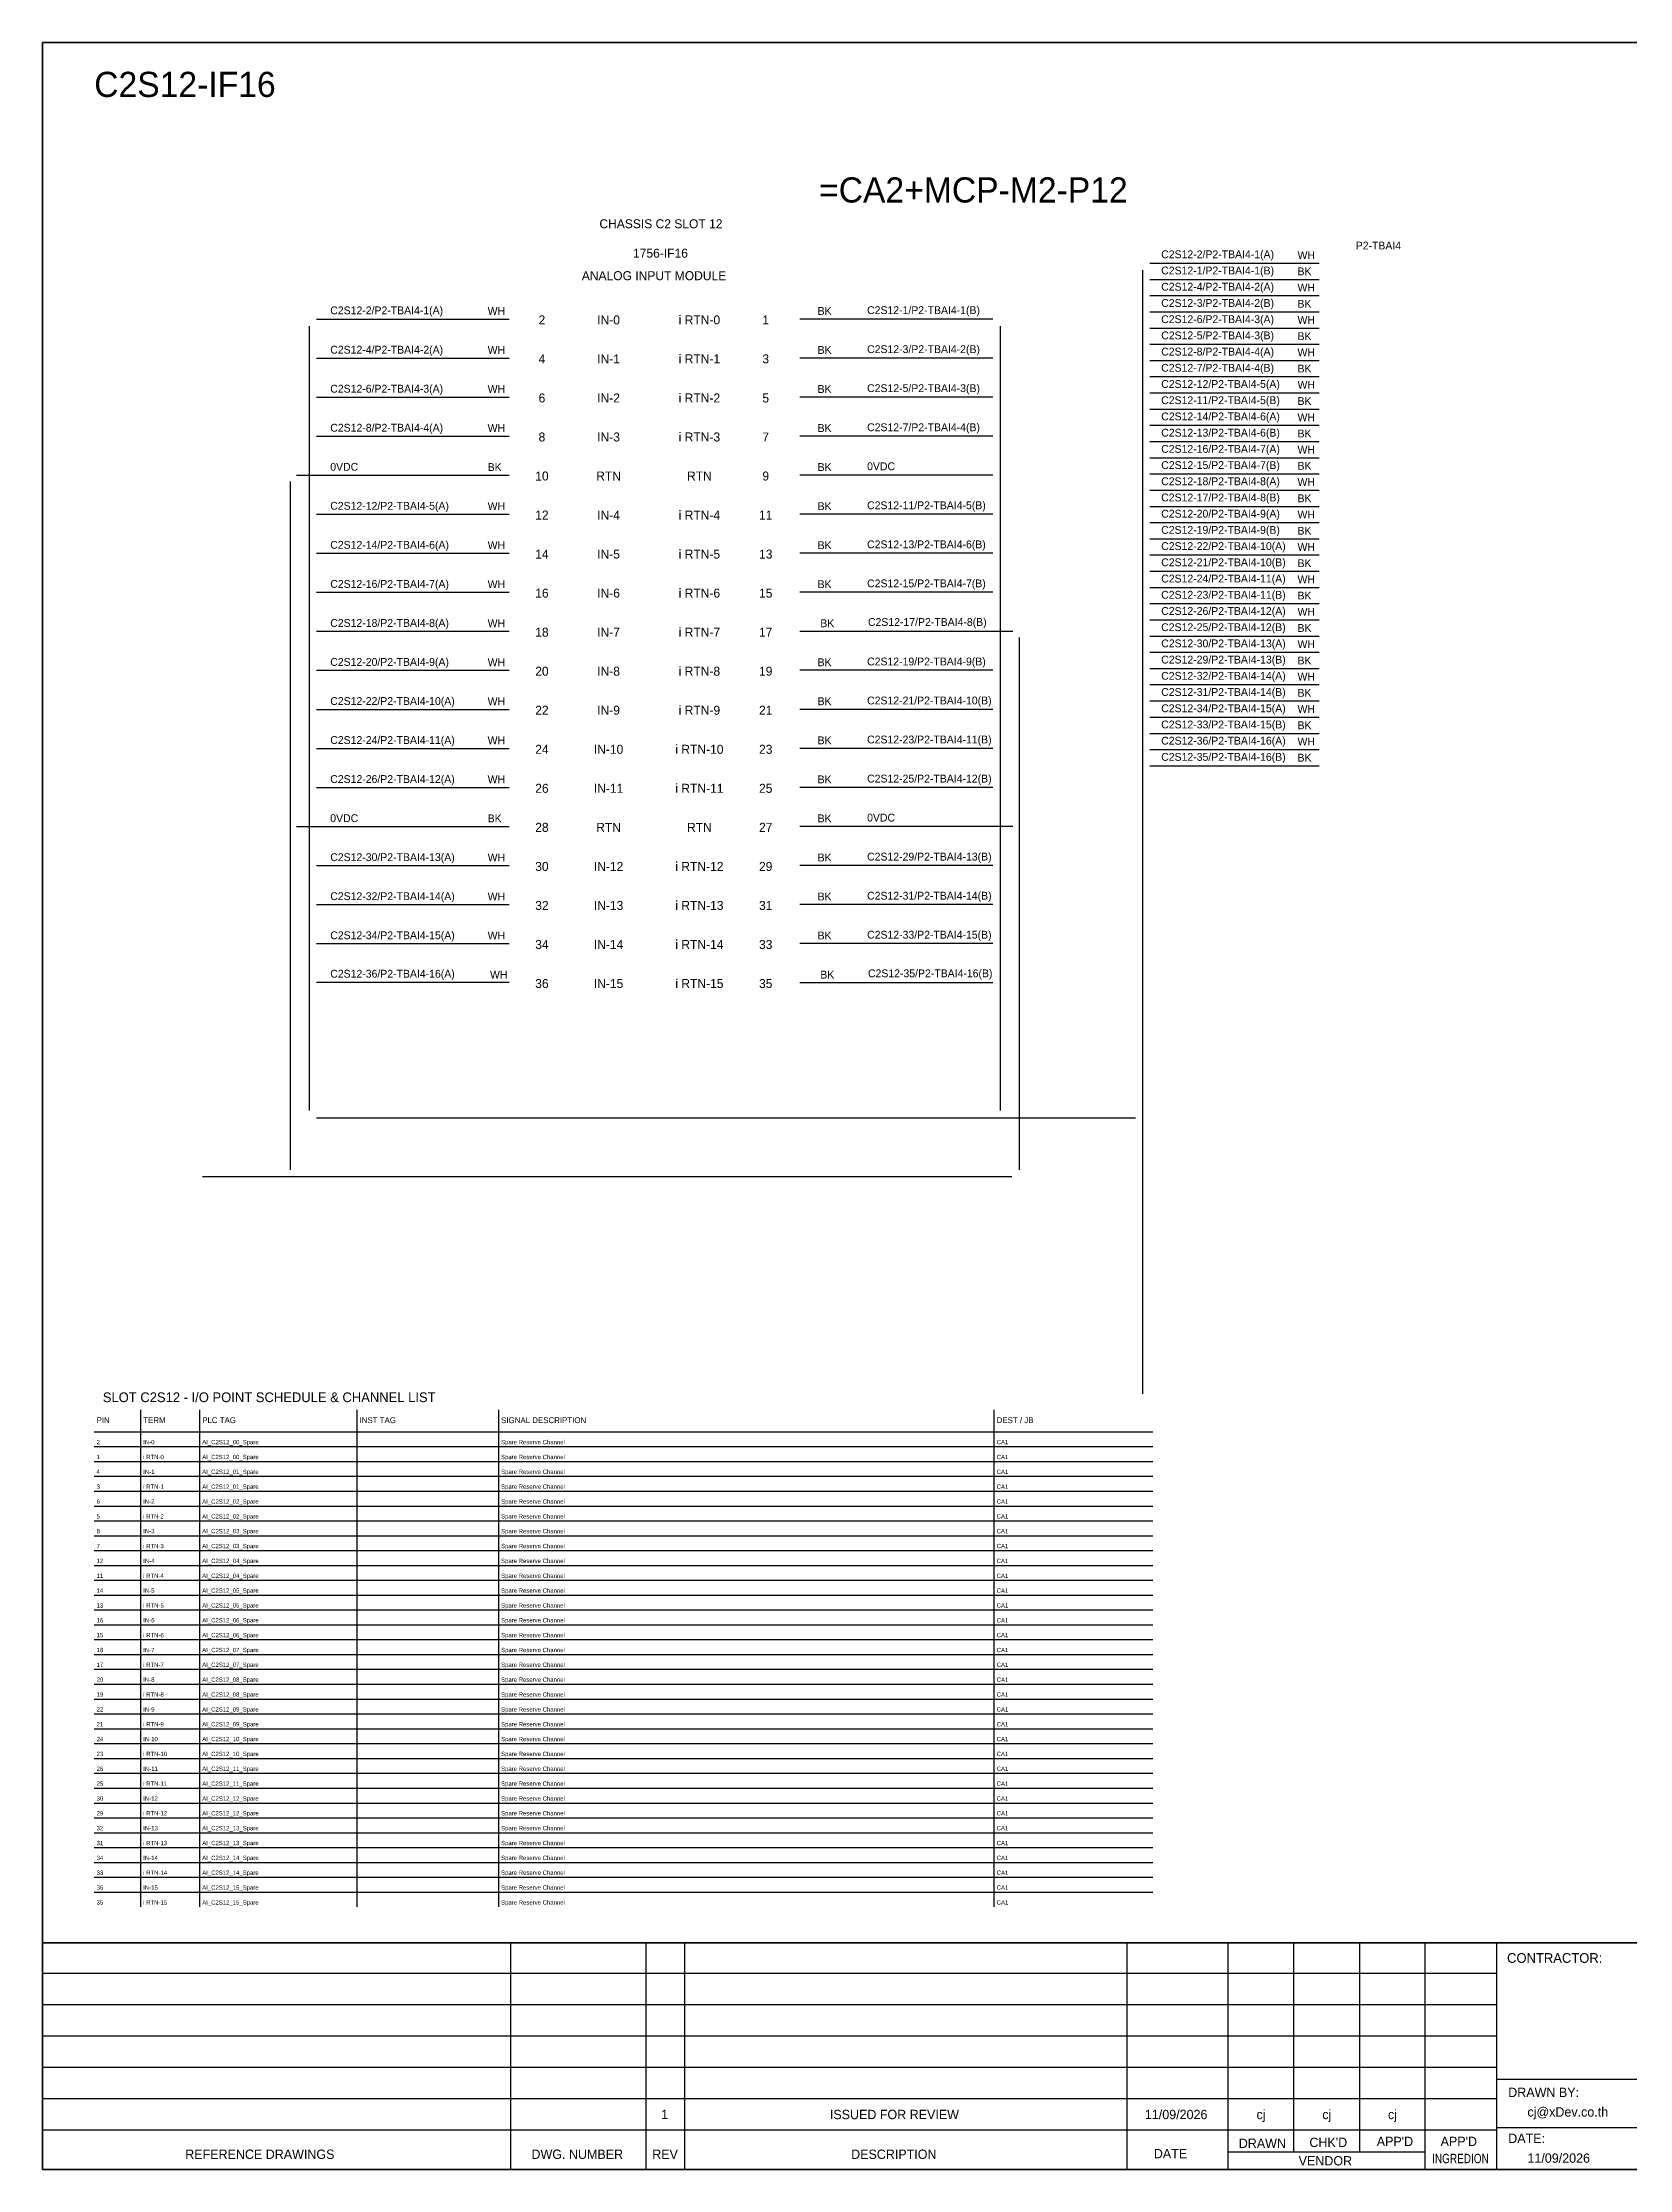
# Model space of a CAD drawing. Header units: metres. Extents: x 0 to 54213, y 0 to 2704.
# Drawn here: x 16773 to 18791, y 0 to 2704 of the extents above; entities that cross this region are included whole.
import ezdxf
from ezdxf.enums import TextEntityAlignment as Align

# ---------------------------------------------------------------- set-up
doc = ezdxf.new("R2010")
doc.units = ezdxf.units.M

msp = doc.modelspace()

# ---------------------------------------------------------------- linework, layer by layer
at = {"ltscale": 25.4}
for p, q in [((18180.9, 2403.1), (18396.3, 2403.1)), ((17981.4, 2352.7), (17736.1, 2352.7)), ((18180.9, 2361.9), (18396.3, 2361.9)), ((17981.4, 2303.1), (17736.1, 2303.1)), ((18180.9, 2320.6), (18396.3, 2320.6)), ((18180.9, 2279.4), (18396.3, 2279.4)), ((17981.4, 2253.5), (17736.1, 2253.5)), ((18180.9, 2238.2), (18396.3, 2238.2)), ((17981.4, 2203.8), (17736.1, 2203.8)), ((18180.9, 2197), (18396.3, 2197)), ((17096.1, 2154.2), (17366.6, 2154.2)), ((17981.4, 2154.2), (17736.1, 2154.2)), ((18180.9, 2155.7), (18396.3, 2155.7)), ((18180.9, 2114.5), (18396.3, 2114.5)), ((17981.4, 2104.6), (17736.1, 2104.6)), ((18180.9, 2073.3), (18396.3, 2073.3)), ((17981.4, 2055), (17736.1, 2055)), ((18180.9, 2032.1), (18396.3, 2032.1)), ((17981.4, 2005.3), (17736.1, 2005.3)), ((18180.9, 1990.8), (18396.3, 1990.8)), ((17736.1, 1955.7), (18006.6, 1955.7)), ((18180.9, 1949.6), (18396.3, 1949.6)), ((17981.4, 1906.1), (17736.1, 1906.1)), ((18180.9, 1908.4), (18396.3, 1908.4)), ((18180.9, 1867.2), (18396.3, 1867.2)), ((17981.4, 1856.4), (17736.1, 1856.4)), ((18180.9, 1825.9), (18396.3, 1825.9)), ((17981.4, 1806.8), (17736.1, 1806.8)), ((18180.9, 1784.7), (18396.3, 1784.7)), ((17981.4, 1757.2), (17736.1, 1757.2)), ((17096.1, 1707.5), (17366.6, 1707.5)), ((18006.6, 1707.5), (17736.1, 1707.5)), ((17981.4, 1657.9), (17736.1, 1657.9)), ((17981.4, 1608.3), (17736.1, 1608.3)), ((17981.4, 1558.6), (17736.1, 1558.6)), ((17736.1, 1509), (17981.4, 1509))]:
    msp.add_line(p, q, dxfattribs=at)
at = {"color": 7}
for p, q in [((16898.2, 333.8), (16898.2, 965.9)), ((16973.2, 333.8), (16973.2, 965.9)), ((17173.2, 333.8), (17173.2, 965.9)), ((17353.2, 333.8), (17353.2, 965.9)), ((17983.2, 333.8), (17983.2, 965.9)), ((16838.9, 937.9), (18184.7, 937.9))]:
    msp.add_line(p, q, dxfattribs=at)
at = {"color": 8}
for p, q in [((16838.9, 919), (18184.7, 919)), ((16838.9, 900.1), (18184.7, 900.1)), ((16838.9, 881.3), (18184.7, 881.3)), ((16838.9, 862.4), (18184.7, 862.4)), ((16838.9, 843.5), (18184.7, 843.5)), ((16838.9, 824.6), (18184.7, 824.6)), ((16838.9, 805.8), (18184.7, 805.8)), ((16838.9, 786.9), (18184.7, 786.9)), ((16838.9, 768), (18184.7, 768)), ((16838.9, 749.1), (18184.7, 749.1)), ((16838.9, 730.2), (18184.7, 730.2)), ((16838.9, 711.4), (18184.7, 711.4)), ((16838.9, 692.5), (18184.7, 692.5)), ((16838.9, 673.6), (18184.7, 673.6)), ((16838.9, 654.7), (18184.7, 654.7)), ((16838.9, 635.9), (18184.7, 635.9)), ((16838.9, 617), (18184.7, 617)), ((16838.9, 598.1), (18184.7, 598.1)), ((16838.9, 579.2), (18184.7, 579.2)), ((16838.9, 560.3), (18184.7, 560.3)), ((16838.9, 541.5), (18184.7, 541.5)), ((16838.9, 522.6), (18184.7, 522.6)), ((16838.9, 503.7), (18184.7, 503.7)), ((16838.9, 484.8), (18184.7, 484.8)), ((16838.9, 465.9), (18184.7, 465.9)), ((16838.9, 447.1), (18184.7, 447.1)), ((16838.9, 428.2), (18184.7, 428.2)), ((16838.9, 409.3), (18184.7, 409.3)), ((16838.9, 390.4), (18184.7, 390.4)), ((16838.9, 371.6), (18184.7, 371.6)), ((16838.9, 352.7), (18184.7, 352.7))]:
    msp.add_line(p, q, dxfattribs=at)
at = {"layer": 'GT_1', "color": 4}
for p, q in [((17368.6, 0), (17368.6, 288.2)), ((17540.5, 0), (17540.5, 288.2)), ((17589.6, 0), (17589.6, 288.2)), ((18152.3, 0), (18152.3, 288.2)), ((18280.6, 0), (18280.6, 288.2)), ((18364.2, 21.8), (18364.2, 288.2)), ((18447.7, 21.8), (18447.7, 288.2)), ((18531, 0), (18531, 288.2)), ((18622, 0), (18622, 288.2)), ((18622, 249.3), (16773.2, 249.3)), ((18622, 209.5), (16773.2, 209.5)), ((18622, 169.6), (16773.2, 169.6)), ((18622, 129.7), (16773.2, 129.7)), ((19409, 114.3), (18622, 114.3)), ((18622, 89.7), (16773.2, 89.7)), ((18621.9, 49.8), (16773.2, 49.8)), ((19409, 52.9), (18622, 52.9)), ((18531, 21.8), (18280.6, 21.8))]:
    msp.add_line(p, q, dxfattribs=at)
at = {"layer": 'HELPPOINT', "color": 4, "lineweight": 35}
for p, q in [((16773.2, 0), (16773.2, 2704.2)), ((16773.2, 2704.2), (20666.5, 2704.2)), ((16773.2, 0), (16773.2, 2704.2)), ((16773.2, 2704.2), (20666.5, 2704.2)), ((20666.5, 0), (16773.2, 0)), ((20666.5, 0), (16773.2, 0))]:
    msp.add_line(p, q, dxfattribs=at)
at = {"layer": 'IE-WIRE', "color": 4, "ltscale": 25.4}
for p, q in [((18171.8, 2414.6), (18171.8, 986.1)), ((18180.9, 2423.7), (18396.3, 2423.7)), ((18180.9, 2382.5), (18396.3, 2382.5)), ((17121.4, 2352.7), (17366.6, 2352.7)), ((17112.2, 2343.6), (17112.2, 1346.2)), ((17990.5, 2343.6), (17990.5, 1346.2)), ((18180.9, 2341.2), (18396.3, 2341.2)), ((17121.4, 2303.1), (17366.6, 2303.1)), ((18180.9, 2300), (18396.3, 2300)), ((17121.4, 2253.5), (17366.6, 2253.5)), ((18180.9, 2258.8), (18396.3, 2258.8)), ((18180.9, 2217.6), (18396.3, 2217.6)), ((17121.4, 2203.8), (17366.6, 2203.8)), ((18180.9, 2176.3), (18396.3, 2176.3)), ((18180.9, 2135.1), (18396.3, 2135.1)), ((17121.4, 2104.6), (17366.6, 2104.6)), ((18180.9, 2093.9), (18396.3, 2093.9)), ((17121.4, 2055), (17366.6, 2055)), ((18180.9, 2052.7), (18396.3, 2052.7)), ((17121.4, 2005.3), (17366.6, 2005.3)), ((18180.9, 2011.5), (18396.3, 2011.5)), ((17121.4, 1955.7), (17366.6, 1955.7)), ((18180.9, 1970.2), (18396.3, 1970.2)), ((18180.9, 1929), (18396.3, 1929)), ((17121.4, 1906.1), (17366.6, 1906.1)), ((18180.9, 1887.8), (18396.3, 1887.8)), ((17121.4, 1856.4), (17366.6, 1856.4)), ((18180.9, 1846.6), (18396.3, 1846.6)), ((17121.4, 1806.8), (17366.6, 1806.8)), ((18180.9, 1805.3), (18396.3, 1805.3)), ((17121.4, 1757.2), (17366.6, 1757.2)), ((17121.4, 1657.9), (17366.6, 1657.9)), ((17121.4, 1608.3), (17366.6, 1608.3)), ((17121.4, 1558.6), (17366.6, 1558.6)), ((17366.6, 1509), (17121.4, 1509))]:
    msp.add_line(p, q, dxfattribs=at)
at = {"layer": 'IE-WIRE', "color": 7, "ltscale": 25.4}
for p, q in [((17088.1, 2146.2), (17088.1, 1270.9)), ((18014.6, 1947.7), (18014.6, 1270.9)), ((18005.6, 1262), (16976.6, 1262))]:
    msp.add_line(p, q, dxfattribs=at)
at = {"layer": 'IE-WIRE', "color": 4}
msp.add_line((17121.3, 1337), (18162.6, 1337), dxfattribs=at)
at = {"layer": 'MEMBER', "color": 4, "lineweight": 35}
msp.add_line((16773.2, 288.2), (20666.5, 288.2), dxfattribs=at)
msp.add_line((16773.2, 288.2), (20666.5, 288.2), dxfattribs=at)

# ---------------------------------------------------------------- texts
at = {"color": 2}
msp.add_text('C2S12-IF16', height=32, dxfattribs=at).set_placement((16838.9, 2635))
for s, height, p in [('=CA2+MCP-M2-P12', 32, (17956.6, 2516.8)), ('CHASSIS C2 SLOT 12', 11.441, (17559.4, 2473.8)), ('1756-IF16', 11.44, (17558.8, 2436.4)), ('ANALOG INPUT MODULE', 11.441, (17550.6, 2407.8)), ('2', 11.4, (17408.1, 2351.6)), ('IN-0', 11.44, (17492.8, 2351.6)), ('i RTN-0', 11.44, (17608.3, 2351.6)), ('1', 11.4, (17692.6, 2351.6)), ('4', 11.4, (17408.1, 2302)), ('IN-1', 11.44, (17492.8, 2302)), ('i RTN-1', 11.44, (17608.3, 2302)), ('3', 11.4, (17692.6, 2302)), ('6', 11.4, (17408.1, 2252.3)), ('IN-2', 11.44, (17492.8, 2252.3)), ('i RTN-2', 11.44, (17608.3, 2252.3)), ('5', 11.4, (17692.6, 2252.3)), ('8', 11.4, (17408.1, 2202.7)), ('IN-3', 11.44, (17492.8, 2202.7)), ('i RTN-3', 11.44, (17608.3, 2202.7)), ('7', 11.4, (17692.6, 2202.7)), ('10', 11.44, (17408.1, 2153.1)), ('RTN', 11.44, (17492.8, 2153.1)), ('RTN', 11.44, (17608.3, 2153.1)), ('9', 11.4, (17692.6, 2153.1)), ('12', 11.44, (17408.1, 2103.4)), ('i RTN-4', 11.44, (17608.3, 2103.4)), ('IN-4', 11.44, (17492.8, 2103.4)), ('11', 11.44, (17692.6, 2103.4)), ('14', 11.44, (17408.1, 2053.8)), ('IN-5', 11.44, (17492.8, 2053.8)), ('i RTN-5', 11.44, (17608.3, 2053.8)), ('13', 11.44, (17692.6, 2053.8)), ('16', 11.44, (17408.1, 2004.2)), ('IN-6', 11.44, (17492.8, 2004.2)), ('i RTN-6', 11.44, (17608.3, 2004.2)), ('15', 11.44, (17692.6, 2004.2)), ('18', 11.44, (17408.1, 1954.5)), ('IN-7', 11.44, (17492.8, 1954.5)), ('i RTN-7', 11.44, (17608.3, 1954.5)), ('17', 11.44, (17692.6, 1954.5)), ('20', 11.44, (17408.1, 1904.9)), ('IN-8', 11.44, (17492.8, 1904.9)), ('i RTN-8', 11.44, (17608.3, 1904.9)), ('19', 11.44, (17692.6, 1904.9)), ('22', 11.44, (17408.1, 1855.3)), ('IN-9', 11.44, (17492.8, 1855.3)), ('i RTN-9', 11.44, (17608.3, 1855.3)), ('21', 11.44, (17692.6, 1855.3)), ('i RTN-10', 11.44, (17608.3, 1805.6)), ('24', 11.44, (17408.1, 1805.6)), ('IN-10', 11.44, (17492.8, 1805.6)), ('23', 11.44, (17692.6, 1805.6)), ('26', 11.44, (17408.1, 1756)), ('IN-11', 11.44, (17492.8, 1756)), ('i RTN-11', 11.44, (17608.3, 1756)), ('25', 11.44, (17692.6, 1756)), ('28', 11.44, (17408.1, 1706.4)), ('RTN', 11.44, (17492.8, 1706.4)), ('RTN', 11.44, (17608.3, 1706.4)), ('27', 11.44, (17692.6, 1706.4)), ('30', 11.44, (17408.1, 1656.7)), ('IN-12', 11.44, (17492.8, 1656.7)), ('i RTN-12', 11.44, (17608.3, 1656.7)), ('29', 11.44, (17692.6, 1656.7)), ('32', 11.44, (17408.1, 1607.1)), ('IN-13', 11.44, (17492.8, 1607.1)), ('i RTN-13', 11.44, (17608.3, 1607.1)), ('31', 11.44, (17692.6, 1607.1)), ('34', 11.44, (17408.1, 1557.5)), ('IN-14', 11.44, (17492.8, 1557.5)), ('i RTN-14', 11.44, (17608.3, 1557.5)), ('33', 11.44, (17692.6, 1557.5)), ('36', 11.44, (17408.1, 1507.8)), ('IN-15', 11.44, (17492.8, 1507.8)), ('i RTN-15', 11.44, (17608.3, 1507.8)), ('35', 11.44, (17692.6, 1507.8))]:
    msp.add_text(s, height=height, dxfattribs=at).set_placement(p, align=Align.MIDDLE_CENTER)
at = {"color": 4}
for s, height, p in [('C2S12-2/P2-TBAI4-1(A)', 9.949, (18195.4, 2430)), ('WH', 9.95, (18368.7, 2428.9)), ('C2S12-4/P2-TBAI4-2(A)', 9.949, (18195.4, 2388.8)), ('WH', 9.95, (18368.7, 2387.7)), ('C2S12-2/P2-TBAI4-1(A)', 9.949, (17139, 2358.7)), ('WH', 9.95, (17339.1, 2358)), ('C2S12-6/P2-TBAI4-3(A)', 9.949, (18195.4, 2347.5)), ('WH', 9.95, (18368.7, 2346.5)), ('C2S12-4/P2-TBAI4-2(A)', 9.949, (17139, 2308.7)), ('WH', 9.95, (17339.1, 2308.4)), ('C2S12-8/P2-TBAI4-4(A)', 9.949, (18195.4, 2306.3)), ('WH', 9.95, (18368.7, 2305.3)), ('C2S12-12/P2-TBAI4-5(A)', 9.949, (18195.4, 2265.1)), ('WH', 9.95, (18368.7, 2264.1)), ('C2S12-6/P2-TBAI4-3(A)', 9.949, (17139, 2259.1)), ('WH', 9.95, (17339.1, 2258.7)), ('C2S12-8/P2-TBAI4-4(A)', 9.949, (17139, 2209.5)), ('WH', 9.95, (17339.1, 2209.1)), ('C2S12-14/P2-TBAI4-6(A)', 9.949, (18195.4, 2223.9)), ('WH', 9.95, (18368.7, 2222.8)), ('C2S12-16/P2-TBAI4-7(A)', 9.949, (18195.4, 2182.6)), ('WH', 9.95, (18368.7, 2181.6)), ('C2S12-18/P2-TBAI4-8(A)', 9.949, (18195.4, 2141.4)), ('WH', 9.95, (18368.7, 2140.4)), ('C2S12-12/P2-TBAI4-5(A)', 9.949, (17139, 2110.2)), ('WH', 9.95, (17339.1, 2109.8)), ('C2S12-20/P2-TBAI4-9(A)', 9.949, (18195.4, 2100.2)), ('WH', 9.95, (18368.7, 2099.2)), ('C2S12-14/P2-TBAI4-6(A)', 9.949, (17139, 2060.6)), ('WH', 9.95, (17339.1, 2060.2)), ('C2S12-22/P2-TBAI4-10(A)', 9.949, (18195.4, 2059)), ('WH', 9.95, (18368.7, 2057.9)), ('C2S12-24/P2-TBAI4-11(A)', 9.949, (18195.4, 2017.7)), ('C2S12-16/P2-TBAI4-7(A)', 9.949, (17139, 2010.9)), ('WH', 9.95, (17339.1, 2010.6)), ('WH', 9.95, (18368.7, 2016.7)), ('C2S12-26/P2-TBAI4-12(A)', 9.949, (18195.4, 1976.5)), ('WH', 9.95, (18368.7, 1975.5)), ('C2S12-18/P2-TBAI4-8(A)', 9.949, (17139, 1961.3)), ('WH', 9.95, (17339.1, 1960.9)), ('C2S12-20/P2-TBAI4-9(A)', 9.949, (17139, 1911.7)), ('WH', 9.95, (17339.1, 1911.3)), ('C2S12-30/P2-TBAI4-13(A)', 9.949, (18195.4, 1935.3)), ('WH', 9.95, (18368.7, 1934.3)), ('C2S12-32/P2-TBAI4-14(A)', 9.949, (18195.4, 1894.1)), ('WH', 9.95, (18368.7, 1893)), ('C2S12-22/P2-TBAI4-10(A)', 9.949, (17139, 1862)), ('WH', 9.95, (17339.1, 1861.7)), ('C2S12-34/P2-TBAI4-15(A)', 9.949, (18195.4, 1852.8)), ('WH', 9.95, (18368.7, 1851.8)), ('C2S12-24/P2-TBAI4-11(A)', 9.949, (17139, 1812.4)), ('WH', 9.95, (17339.1, 1812)), ('C2S12-36/P2-TBAI4-16(A)', 9.949, (18195.4, 1811.6)), ('WH', 9.95, (18368.7, 1810.6)), ('C2S12-26/P2-TBAI4-12(A)', 9.949, (17139, 1762.8)), ('WH', 9.95, (17339.1, 1762.4)), ('C2S12-30/P2-TBAI4-13(A)', 9.949, (17139, 1663.5)), ('WH', 9.95, (17339.1, 1663.1)), ('C2S12-32/P2-TBAI4-14(A)', 9.949, (17139, 1613.9)), ('WH', 9.95, (17339.1, 1613.5)), ('C2S12-34/P2-TBAI4-15(A)', 9.949, (17139, 1564.2)), ('WH', 9.95, (17339.1, 1563.9)), ('C2S12-36/P2-TBAI4-16(A)', 9.949, (17139, 1515.3)), ('WH', 9.95, (17342.1, 1514.2))]:
    msp.add_text(s, height=height, dxfattribs=at).set_placement(p)
msp.add_text('P2-TBAI4', height=9.95, dxfattribs=at).set_placement((18471.5, 2446.1), align=Align.MIDDLE_CENTER)
for s, height, p in [('C2S12-1/P2-TBAI4-1(B)', 9.949, (18195.4, 2409.4)), ('BK', 9.95, (18368.7, 2408.3)), ('BK', 9.95, (17758.6, 2358)), ('C2S12-1/P2-TBAI4-1(B)', 9.949, (17821.5, 2359)), ('C2S12-3/P2-TBAI4-2(B)', 9.949, (18195.4, 2368.1)), ('BK', 9.95, (18368.7, 2367.1)), ('C2S12-5/P2-TBAI4-3(B)', 9.949, (18195.4, 2326.9)), ('BK', 9.95, (18368.7, 2325.9)), ('BK', 9.95, (17758.6, 2308.4)), ('C2S12-3/P2-TBAI4-2(B)', 9.949, (17821.5, 2309.4)), ('C2S12-7/P2-TBAI4-4(B)', 9.949, (18195.4, 2285.7)), ('BK', 9.95, (18368.7, 2284.7)), ('BK', 9.95, (17758.6, 2258.7)), ('C2S12-5/P2-TBAI4-3(B)', 9.949, (17821.5, 2259.8)), ('C2S12-11/P2-TBAI4-5(B)', 9.949, (18195.4, 2244.5)), ('BK', 9.95, (18368.7, 2243.4)), ('BK', 9.95, (17758.6, 2209.1)), ('C2S12-7/P2-TBAI4-4(B)', 9.949, (17821.5, 2210.1)), ('C2S12-13/P2-TBAI4-6(B)', 9.949, (18195.4, 2203.2)), ('BK', 9.95, (18368.7, 2202.2)), ('0VDC', 9.95, (17139, 2159.8)), ('BK', 9.95, (17339.1, 2159.5)), ('BK', 9.95, (17758.6, 2159.5)), ('0VDC', 9.95, (17821.5, 2160.5)), ('C2S12-15/P2-TBAI4-7(B)', 9.949, (18195.4, 2162)), ('BK', 9.95, (18368.7, 2161)), ('BK', 9.95, (17758.6, 2109.8)), ('C2S12-11/P2-TBAI4-5(B)', 9.949, (17821.5, 2110.9)), ('C2S12-17/P2-TBAI4-8(B)', 9.949, (18195.4, 2120.8)), ('BK', 9.95, (18368.7, 2119.8)), ('C2S12-19/P2-TBAI4-9(B)', 9.949, (18195.4, 2079.6)), ('BK', 9.95, (18368.7, 2078.5)), ('BK', 9.95, (17758.6, 2060.2)), ('C2S12-13/P2-TBAI4-6(B)', 9.949, (17821.5, 2061.2)), ('C2S12-21/P2-TBAI4-10(B)', 9.949, (18195.4, 2038.4)), ('BK', 9.95, (18368.7, 2037.3)), ('BK', 9.95, (17758.6, 2010.6)), ('C2S12-15/P2-TBAI4-7(B)', 9.949, (17821.5, 2011.6)), ('C2S12-23/P2-TBAI4-11(B)', 9.949, (18195.4, 1997.1)), ('BK', 9.95, (18368.7, 1996.1)), ('BK', 9.95, (17762, 1960.9)), ('C2S12-17/P2-TBAI4-8(B)', 9.949, (17822.6, 1962.5)), ('C2S12-25/P2-TBAI4-12(B)', 9.949, (18195.4, 1955.9)), ('BK', 9.95, (18368.7, 1954.9)), ('BK', 9.95, (17758.6, 1911.3)), ('C2S12-19/P2-TBAI4-9(B)', 9.949, (17821.5, 1912.3)), ('C2S12-29/P2-TBAI4-13(B)', 9.949, (18195.4, 1914.7)), ('BK', 9.95, (18368.7, 1913.6)), ('BK', 9.95, (17758.6, 1861.7)), ('C2S12-21/P2-TBAI4-10(B)', 9.949, (17821.5, 1862.7)), ('C2S12-31/P2-TBAI4-14(B)', 9.949, (18195.4, 1873.5)), ('BK', 9.95, (18368.7, 1872.4)), ('C2S12-33/P2-TBAI4-15(B)', 9.949, (18195.4, 1832.2)), ('BK', 9.95, (18368.7, 1831.2)), ('BK', 9.95, (17758.6, 1812)), ('C2S12-23/P2-TBAI4-11(B)', 9.949, (17821.5, 1813.1)), ('C2S12-35/P2-TBAI4-16(B)', 9.949, (18195.4, 1791)), ('BK', 9.95, (18368.7, 1790)), ('BK', 9.95, (17758.6, 1762.4)), ('C2S12-25/P2-TBAI4-12(B)', 9.949, (17821.5, 1763.4)), ('0VDC', 9.95, (17139, 1713.1)), ('BK', 9.95, (17339.1, 1712.8)), ('BK', 9.95, (17758.6, 1712.8)), ('0VDC', 9.95, (17821.5, 1713.8)), ('BK', 9.95, (17758.6, 1663.1)), ('C2S12-29/P2-TBAI4-13(B)', 9.949, (17821.5, 1664.2)), ('BK', 9.95, (17758.6, 1613.5)), ('C2S12-31/P2-TBAI4-14(B)', 9.949, (17821.5, 1614.5)), ('BK', 9.95, (17758.6, 1563.9)), ('C2S12-33/P2-TBAI4-15(B)', 9.949, (17821.5, 1564.9)), ('BK', 9.95, (17762, 1514.2)), ('C2S12-35/P2-TBAI4-16(B)', 9.949, (17822.6, 1515.8))]:
    msp.add_text(s, height=height).set_placement(p)
at = {"color": 3}
for s, p in [('PIN', (16841.9, 948.9)), ('TERM', (16901.2, 948.9)), ('PLC TAG', (16976.2, 948.9)), ('INST TAG', (17176.2, 948.9)), ('SIGNAL DESCRIPTION', (17356.2, 948.9)), ('DEST / JB', (17986.2, 948.9))]:
    msp.add_text(s, height=7.5, dxfattribs=at).set_placement(p)
at = {"color": 7}
for s, p in [('2', (16841.9, 922)), ('IN-0', (16901.2, 922)), ('AI_C2S12_00_Spare', (16976.2, 922)), ('Spare Reserve Channel', (17356.2, 922)), ('CA1', (17986.2, 922)), ('1', (16841.9, 903.1)), ('i RTN-0', (16901.2, 903.1)), ('AI_C2S12_00_Spare', (16976.2, 903.1)), ('Spare Reserve Channel', (17356.2, 903.1)), ('CA1', (17986.2, 903.1)), ('4', (16841.9, 884.3)), ('3', (16841.9, 865.4)), ('i RTN-1', (16901.2, 865.4)), ('IN-1', (16901.2, 884.3)), ('AI_C2S12_01_Spare', (16976.2, 884.3)), ('AI_C2S12_01_Spare', (16976.2, 865.4)), ('Spare Reserve Channel', (17356.2, 884.3)), ('Spare Reserve Channel', (17356.2, 865.4)), ('CA1', (17986.2, 884.3)), ('CA1', (17986.2, 865.4)), ('6', (16841.9, 846.5)), ('IN-2', (16901.2, 846.5)), ('AI_C2S12_02_Spare', (16976.2, 846.5)), ('Spare Reserve Channel', (17356.2, 846.5)), ('CA1', (17986.2, 846.5)), ('5', (16841.9, 827.6)), ('8', (16841.9, 808.8)), ('i RTN-2', (16901.2, 827.6)), ('IN-3', (16901.2, 808.8)), ('AI_C2S12_02_Spare', (16976.2, 827.6)), ('AI_C2S12_03_Spare', (16976.2, 808.8)), ('Spare Reserve Channel', (17356.2, 827.6)), ('Spare Reserve Channel', (17356.2, 808.8)), ('CA1', (17986.2, 827.6)), ('CA1', (17986.2, 808.8)), ('7', (16841.9, 789.9)), ('i RTN-3', (16901.2, 789.9)), ('AI_C2S12_03_Spare', (16976.2, 789.9)), ('Spare Reserve Channel', (17356.2, 789.9)), ('CA1', (17986.2, 789.9)), ('12', (16841.9, 771)), ('11', (16841.9, 752.1)), ('i RTN-4', (16901.2, 752.1)), ('IN-4', (16901.2, 771)), ('AI_C2S12_04_Spare', (16976.2, 771)), ('AI_C2S12_04_Spare', (16976.2, 752.1)), ('Spare Reserve Channel', (17356.2, 771)), ('Spare Reserve Channel', (17356.2, 752.1)), ('CA1', (17986.2, 771)), ('CA1', (17986.2, 752.1)), ('14', (16841.9, 733.2)), ('IN-5', (16901.2, 733.2)), ('AI_C2S12_05_Spare', (16976.2, 733.2)), ('Spare Reserve Channel', (17356.2, 733.2)), ('CA1', (17986.2, 733.2)), ('13', (16841.9, 714.4)), ('i RTN-5', (16901.2, 714.4)), ('AI_C2S12_05_Spare', (16976.2, 714.4)), ('Spare Reserve Channel', (17356.2, 714.4)), ('CA1', (17986.2, 714.4)), ('16', (16841.9, 695.5)), ('15', (16841.9, 676.6)), ('i RTN-6', (16901.2, 676.6)), ('IN-6', (16901.2, 695.5)), ('AI_C2S12_06_Spare', (16976.2, 695.5)), ('AI_C2S12_06_Spare', (16976.2, 676.6)), ('Spare Reserve Channel', (17356.2, 695.5)), ('Spare Reserve Channel', (17356.2, 676.6)), ('CA1', (17986.2, 695.5)), ('CA1', (17986.2, 676.6)), ('18', (16841.9, 657.7)), ('IN-7', (16901.2, 657.7)), ('AI_C2S12_07_Spare', (16976.2, 657.7)), ('Spare Reserve Channel', (17356.2, 657.7)), ('CA1', (17986.2, 657.7)), ('20', (16841.9, 620)), ('17', (16841.9, 638.9)), ('i RTN-7', (16901.2, 638.9)), ('IN-8', (16901.2, 620)), ('AI_C2S12_07_Spare', (16976.2, 638.9)), ('AI_C2S12_08_Spare', (16976.2, 620)), ('Spare Reserve Channel', (17356.2, 638.9)), ('Spare Reserve Channel', (17356.2, 620)), ('CA1', (17986.2, 638.9)), ('CA1', (17986.2, 620)), ('19', (16841.9, 601.1)), ('i RTN-8', (16901.2, 601.1)), ('AI_C2S12_08_Spare', (16976.2, 601.1)), ('Spare Reserve Channel', (17356.2, 601.1)), ('CA1', (17986.2, 601.1)), ('22', (16841.9, 582.2)), ('21', (16841.9, 563.3)), ('i RTN-9', (16901.2, 563.3)), ('IN-9', (16901.2, 582.2)), ('AI_C2S12_09_Spare', (16976.2, 582.2)), ('AI_C2S12_09_Spare', (16976.2, 563.3)), ('Spare Reserve Channel', (17356.2, 582.2)), ('Spare Reserve Channel', (17356.2, 563.3)), ('CA1', (17986.2, 582.2)), ('CA1', (17986.2, 563.3)), ('24', (16841.9, 544.5)), ('IN-10', (16901.2, 544.5)), ('AI_C2S12_10_Spare', (16976.2, 544.5)), ('Spare Reserve Channel', (17356.2, 544.5)), ('CA1', (17986.2, 544.5)), ('23', (16841.9, 525.6)), ('i RTN-10', (16901.2, 525.6)), ('AI_C2S12_10_Spare', (16976.2, 525.6)), ('Spare Reserve Channel', (17356.2, 525.6)), ('CA1', (17986.2, 525.6)), ('26', (16841.9, 506.7)), ('25', (16841.9, 487.8)), ('i RTN-11', (16901.2, 487.8)), ('IN-11', (16901.2, 506.7)), ('AI_C2S12_11_Spare', (16976.2, 506.7)), ('AI_C2S12_11_Spare', (16976.2, 487.8)), ('Spare Reserve Channel', (17356.2, 506.7)), ('Spare Reserve Channel', (17356.2, 487.8)), ('CA1', (17986.2, 506.7)), ('CA1', (17986.2, 487.8)), ('30', (16841.9, 468.9)), ('IN-12', (16901.2, 468.9)), ('AI_C2S12_12_Spare', (16976.2, 468.9)), ('Spare Reserve Channel', (17356.2, 468.9)), ('CA1', (17986.2, 468.9)), ('32', (16841.9, 431.2)), ('29', (16841.9, 450.1)), ('i RTN-12', (16901.2, 450.1)), ('IN-13', (16901.2, 431.2)), ('AI_C2S12_12_Spare', (16976.2, 450.1)), ('AI_C2S12_13_Spare', (16976.2, 431.2)), ('Spare Reserve Channel', (17356.2, 450.1)), ('Spare Reserve Channel', (17356.2, 431.2)), ('CA1', (17986.2, 450.1)), ('CA1', (17986.2, 431.2)), ('31', (16841.9, 412.3)), ('i RTN-13', (16901.2, 412.3)), ('AI_C2S12_13_Spare', (16976.2, 412.3)), ('Spare Reserve Channel', (17356.2, 412.3)), ('CA1', (17986.2, 412.3)), ('34', (16841.9, 393.4)), ('33', (16841.9, 374.6)), ('i RTN-14', (16901.2, 374.6)), ('IN-14', (16901.2, 393.4)), ('AI_C2S12_14_Spare', (16976.2, 393.4)), ('AI_C2S12_14_Spare', (16976.2, 374.6)), ('Spare Reserve Channel', (17356.2, 393.4)), ('Spare Reserve Channel', (17356.2, 374.6)), ('CA1', (17986.2, 393.4)), ('CA1', (17986.2, 374.6)), ('36', (16841.9, 355.7)), ('IN-15', (16901.2, 355.7)), ('AI_C2S12_15_Spare', (16976.2, 355.7)), ('Spare Reserve Channel', (17356.2, 355.7)), ('CA1', (17986.2, 355.7)), ('35', (16841.9, 336.8)), ('i RTN-15', (16901.2, 336.8)), ('AI_C2S12_15_Spare', (16976.2, 336.8)), ('Spare Reserve Channel', (17356.2, 336.8)), ('CA1', (17986.2, 336.8))]:
    msp.add_text(s, height=5.5, dxfattribs=at).set_placement(p)
at = {"layer": 'MEMBER', "color": 4, "ltscale": 0.8}
for s, height, p in [('SLOT C2S12 - I/O POINT SCHEDULE & CHANNEL LIST', 12.35, (16849.8, 975.6)), ('CONTRACTOR:', 12.35, (18635.1, 262.7)), ('DRAWN BY:', 11.88, (18636.6, 92.1)), ('cj@xDev.co.th', 11.875, (18661, 67.2)), ('DRAWN', 11.88, (18294, 27.3)), ("CHK'D", 11.88, (18383.8, 28.5)), ("APP'D", 11.88, (18469.4, 29.7)), ("APP'D", 11.88, (18550.6, 29.7)), ('DATE:', 11.88, (18636.6, 33.6)), ('REFERENCE DRAWINGS', 11.875, (16954.6, 13.4)), ('DWG. NUMBER', 11.875, (17394.8, 13.4)), ('REV', 11.88, (17548.3, 13.4)), ('DESCRIPTION', 11.875, (17801.2, 13.4)), ('DATE', 11.88, (18186, 14.2)), ('VENDOR', 11.88, (18370.1, 5.1)), ('11/09/2026', 11.88, (18661, 8.5))]:
    msp.add_text(s, height=height, dxfattribs=at).set_placement(p)
for s, height, p in [('1', 11.9, (17564.1, 69.9)), ('ISSUED FOR REVIEW', 11.875, (17856.2, 69.9)), ('11/09/2026', 11.88, (18214.4, 69.9)), ('cj', 11.88, (18322.3, 69.9)), ('cj', 11.88, (18405.9, 69.9)), ('cj', 11.88, (18489.4, 69.9))]:
    msp.add_text(s, height=height, dxfattribs=at).set_placement(p, align=Align.MIDDLE_CENTER)
at = {"layer": 'MEMBER', "color": 4, "ltscale": 0.8, "width": 0.8}
msp.add_text('INGREDION', height=11.88, dxfattribs=at).set_placement((18539.8, 8))

doc.saveas('drawing.dxf')
